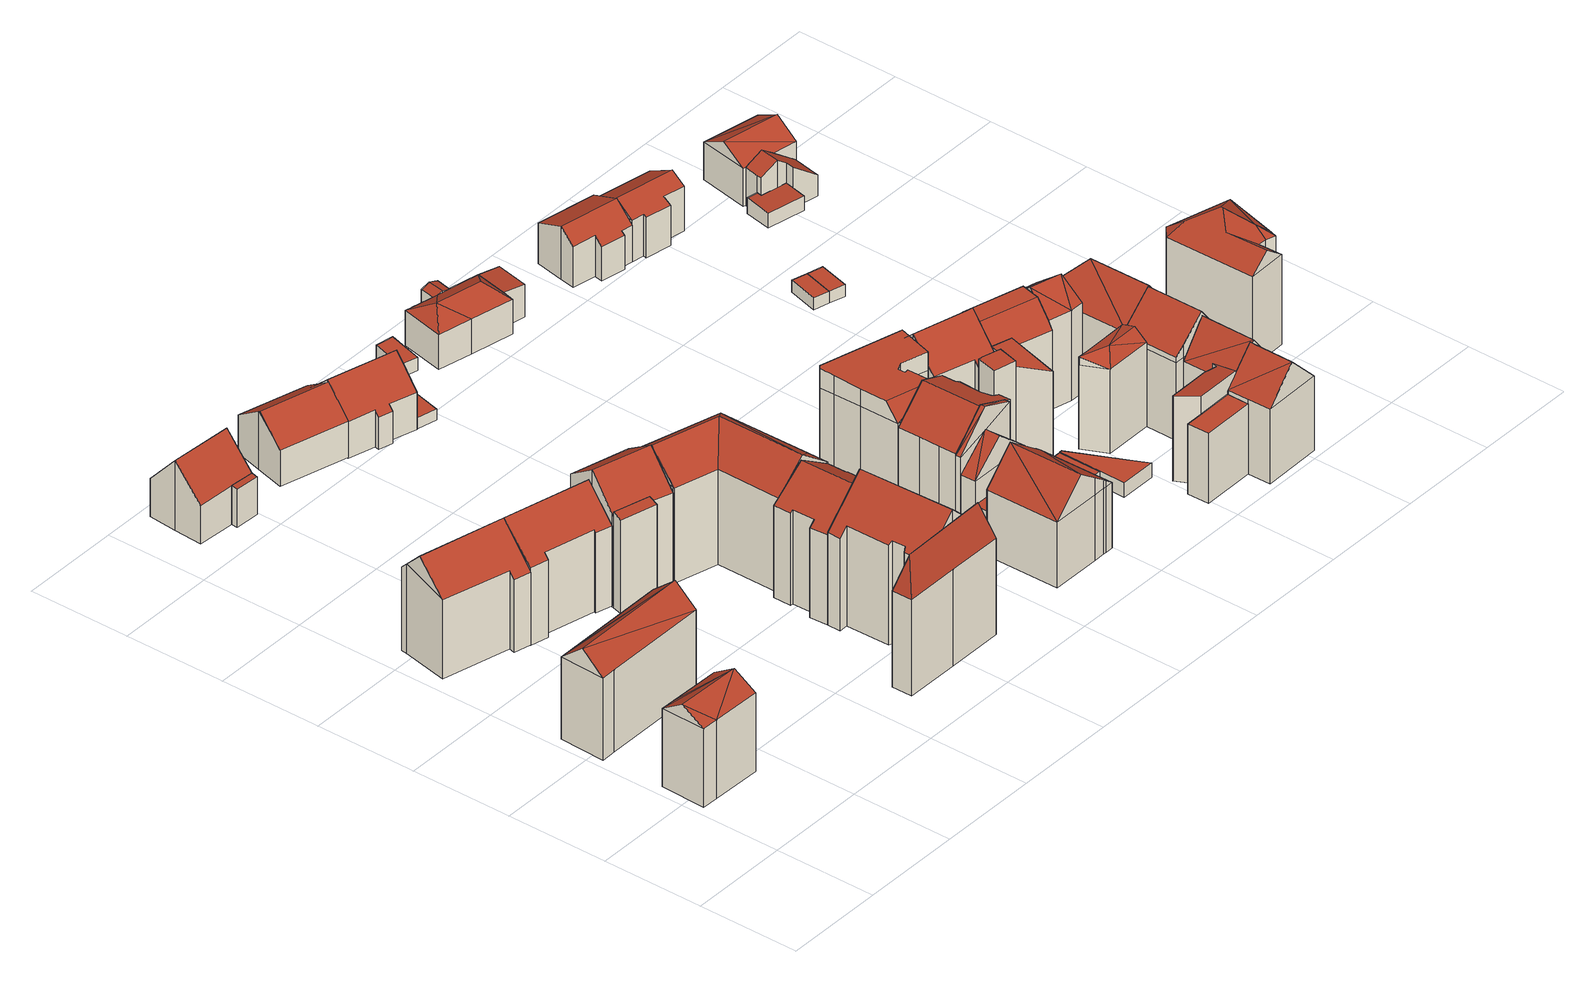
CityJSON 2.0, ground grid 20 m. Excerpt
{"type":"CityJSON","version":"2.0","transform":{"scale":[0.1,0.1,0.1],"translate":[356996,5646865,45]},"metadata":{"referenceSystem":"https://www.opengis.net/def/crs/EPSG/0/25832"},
"CityObjects":{
"building1":{"type":"Building","attributes":{"Gemeindeschluessel":"05315000","Geometrietyp2DReferenz":"3000","function":"31001_1000","roofType":"5000","measuredHeight":18.58},"geometry":[{"type":"Solid","lod":"2","boundaries":[[[[0,1,2,3]],[[4,5,1,0]],[[6,7,5,4]],[[8,9,7,6]],[[10,11,9,8]],[[3,2,11,10]],[[12,6,4]],[[12,4,0]],[[0,13,12]],[[10,8,12]],[[10,12,13]],[[13,3,10]],[[3,13,0]],[[6,12,8]],[[1,5,7,9,11,2]]]],"semantics":{"surfaces":[{"type":"WallSurface"},{"type":"RoofSurface"},{"type":"GroundSurface"}],"values":[[0,0,0,0,0,0,1,1,1,1,1,1,0,0,2]]}}]},
"building2":{"type":"Building","attributes":{"Gemeindeschluessel":"05315000","Geometrietyp2DReferenz":"3000","function":"31001_1000","roofType":"5000","measuredHeight":20.42},"geometry":[{"type":"Solid","lod":"2","boundaries":[[[[14,15,16,17]],[[18,19,15,14]],[[20,21,19,18]],[[22,23,21,20]],[[24,25,23,22]],[[17,16,25,24]],[[20,26,27]],[[27,24,22,20]],[[26,18,14]],[[26,14,17]],[[17,27,26]],[[27,17,24]],[[26,20,18]],[[15,19,21,23,25,16]]]],"semantics":{"surfaces":[{"type":"WallSurface"},{"type":"RoofSurface"},{"type":"GroundSurface"}],"values":[[0,0,0,0,0,0,1,1,1,1,1,0,0,2]]}}]},
"building3":{"type":"Building","attributes":{"Gemeindeschluessel":"05315000","Geometrietyp2DReferenz":"3000","function":"31001_1000","roofType":"5000","measuredHeight":21.56},"address":[{"country":"Germany","locality":"Köln","thoroughfareNumber":"36","thoroughfareName":"Neusser Wall"}],"geometry":[{"type":"Solid","lod":"2","boundaries":[[[[28,29,30,31]],[[32,33,29,28]],[[34,35,33,32]],[[36,37,35,34]],[[38,39,37,36]],[[40,41,39,38]],[[42,43,41,40]],[[31,30,43,42]],[[40,38,44,45,31,42]],[[36,34,32,28,45,44]],[[31,45,28]],[[36,44,38]],[[29,33,35,37,39,41,43,30]]]],"semantics":{"surfaces":[{"type":"WallSurface"},{"type":"RoofSurface"},{"type":"GroundSurface"}],"values":[[0,0,0,0,0,0,0,0,1,1,0,0,2]]}}]},
"building4":{"type":"Building","attributes":{"Gemeindeschluessel":"05315000","Geometrietyp2DReferenz":"3000","function":"31001_1000","roofType":"3100","measuredHeight":21.58},"address":[{"country":"Germany","locality":"Köln","thoroughfareNumber":"38","thoroughfareName":"Neusser Wall"}],"geometry":[{"type":"Solid","lod":"2","boundaries":[[[[46,47,48,49]],[[50,51,47,46]],[[52,53,51,50]],[[44,54,53,52]],[[55,56,54,44]],[[57,58,56,55]],[[59,60,58,57]],[[61,62,60,59]],[[63,64,62,61]],[[65,66,64,63]],[[67,68,66,65]],[[49,48,68,67]],[[61,59,57,55,44,63]],[[52,50,46,49,67,65,63,44]],[[47,51,53,54,56,58,60,62,64,66,68,48]]]],"semantics":{"surfaces":[{"type":"WallSurface"},{"type":"RoofSurface"},{"type":"GroundSurface"}],"values":[[0,0,0,0,0,0,0,0,0,0,0,0,1,1,2]]}}]},
"building5":{"type":"Building","attributes":{"Gemeindeschluessel":"05315000","Geometrietyp2DReferenz":"3000","function":"31001_1000"},"address":[{"country":"Germany","locality":"Köln","thoroughfareNumber":"73","thoroughfareName":"Neusser Wall"}],"children":["building5-1","building5-2"]},
"building5-1":{"type":"BuildingPart","attributes":{"roofType":"2100","measuredHeight":7.76},"parents":["building5"],"geometry":[{"type":"Solid","lod":"2","boundaries":[[[[69,70,71,72]],[[73,74,75,70,69]],[[72,71,76,77,78]],[[73,69,72,78]],[[70,75,76,71]],[[74,73,78,77]],[[76,75,74,77]]]],"semantics":{"surfaces":[{"type":"WallSurface"},{"type":"RoofSurface"},{"type":"GroundSurface"},{"type":"ClosureSurface"}],"values":[[0,0,0,1,2,0,3]]}}]},
"building5-2":{"type":"BuildingPart","attributes":{"roofType":"3100","measuredHeight":14.03},"parents":["building5"],"geometry":[{"type":"Solid","lod":"2","boundaries":[[[[79,80,81,82]],[[83,84,80,79]],[[85,86,84,83]],[[87,88,86,85]],[[89,90,88,87]],[[91,92,90,89]],[[77,76,92,91]],[[93,94,75,74]],[[95,96,94,93]],[[97,98,96,95]],[[99,100,98,97]],[[82,81,100,99]],[[93,74,77,91,95]],[[89,87,85,83,79,82,99,97,95,91]],[[80,84,86,88,90,92,76,75,94,96,98,100,81]],[[76,77,74,75]]]],"semantics":{"surfaces":[{"type":"WallSurface"},{"type":"RoofSurface"},{"type":"GroundSurface"},{"type":"ClosureSurface"}],"values":[[0,0,0,0,0,0,0,0,0,0,0,0,1,1,2,3]]}}]},
"building6":{"type":"Building","attributes":{"Gemeindeschluessel":"05315000","Geometrietyp2DReferenz":"3000","function":"31001_1000"},"address":[{"country":"Germany","locality":"Köln","thoroughfareNumber":"40","thoroughfareName":"Neusser Wall"}],"children":["building6-1","building6-2"]},
"building6-1":{"type":"BuildingPart","attributes":{"roofType":"2100","measuredHeight":19.32},"parents":["building6"],"geometry":[{"type":"Solid","lod":"2","boundaries":[[[[101,102,103,104,105]],[[106,107,102,101]],[[108,109,110,107,106]],[[106,101,105,108]],[[102,107,110,103]],[[109,108,105,104]],[[103,110,109,104]]]],"semantics":{"surfaces":[{"type":"WallSurface"},{"type":"RoofSurface"},{"type":"GroundSurface"},{"type":"ClosureSurface"}],"values":[[0,0,0,1,2,0,3]]}}]},
"building6-2":{"type":"BuildingPart","attributes":{"roofType":"3100","measuredHeight":24.15},"parents":["building6"],"geometry":[{"type":"Solid","lod":"2","boundaries":[[[[111,112,110,109]],[[113,114,112,111]],[[115,116,114,113]],[[117,118,116,115]],[[119,120,118,117]],[[121,122,120,119]],[[104,103,122,121]],[[117,115,113,119]],[[111,109,104,121,119,113]],[[112,114,116,118,120,122,103,110]],[[103,104,109,110]]]],"semantics":{"surfaces":[{"type":"WallSurface"},{"type":"RoofSurface"},{"type":"GroundSurface"},{"type":"ClosureSurface"}],"values":[[0,0,0,0,0,0,0,1,1,2,3]]}}]},
"building7":{"type":"Building","attributes":{"Gemeindeschluessel":"05315000","Geometrietyp2DReferenz":"3000","function":"31001_1100"},"address":[{"country":"Germany","locality":"Köln","thoroughfareNumber":"7","thoroughfareName":"Aduchtstr."}],"children":["building7-1","building7-2"]},
"building7-1":{"type":"BuildingPart","attributes":{"roofType":"5000","measuredHeight":26.76},"parents":["building7"],"geometry":[{"type":"Solid","lod":"2","boundaries":[[[[123,124,125,126]],[[127,128,124,123]],[[129,130,128,127]],[[131,132,130,129]],[[133,134,132,131]],[[135,134,133]],[[136,129,127,123,137]],[[123,126,137]],[[138,139,133,140,131,136,137,126]],[[131,129,136]],[[140,133,131]],[[124,128,130,132,134,141,125]],[[135,133,139]],[[141,138,126,125]],[[134,135,139,138,141]]]],"semantics":{"surfaces":[{"type":"WallSurface"},{"type":"RoofSurface"},{"type":"GroundSurface"},{"type":"ClosureSurface"}],"values":[[0,0,0,0,0,0,1,1,1,1,0,2,0,3,3]]}}]},
"building7-2":{"type":"BuildingPart","attributes":{"roofType":"3100","measuredHeight":26.7},"parents":["building7"],"geometry":[{"type":"Solid","lod":"2","boundaries":[[[[142,143,144,145]],[[146,147,143,142]],[[148,149,147,146]],[[150,151,149,148]],[[152,153,151,150]],[[154,155,153,152]],[[156,157,155,154]],[[158,159,157,156]],[[160,161,159,158]],[[162,163,161,160]],[[164,165,163,162]],[[166,167,165,164]],[[168,169,167,166]],[[170,126,125,169,168]],[[171,172,134,135]],[[145,144,172,171]],[[170,168,166,164,162,160,173]],[[158,156,154,152,150,148,146,142,145,171,135,139,173,160]],[[143,147,149,151,153,155,157,159,161,163,165,167,169,125,141,134,172,144]],[[126,170,173,138]],[[125,126,138,141]],[[138,173,139]],[[138,139,135,134,141]]]],"semantics":{"surfaces":[{"type":"WallSurface"},{"type":"RoofSurface"},{"type":"GroundSurface"},{"type":"ClosureSurface"}],"values":[[0,0,0,0,0,0,0,0,0,0,0,0,0,0,0,0,1,1,2,0,3,0,3]]}}]},
"building8":{"type":"Building","attributes":{"Gemeindeschluessel":"05315000","Geometrietyp2DReferenz":"3000","function":"31001_1000","roofType":"3100","measuredHeight":23.53},"address":[{"country":"Germany","locality":"Köln","thoroughfareNumber":"9","thoroughfareName":"Aduchtstr."}],"geometry":[{"type":"Solid","lod":"2","boundaries":[[[[174,175,155,176]],[[177,178,175,174]],[[179,180,178,177]],[[181,182,180,179]],[[183,184,182,181]],[[185,186,184,183]],[[187,188,186,185]],[[189,190,188,187]],[[191,192,190,189]],[[193,194,192,191]],[[195,196,194,193]],[[197,198,196,195]],[[199,163,198,197]],[[200,201,163,199]],[[202,159,201,200]],[[203,157,159,202]],[[176,155,157,203]],[[199,197,195,193,191,189,187,200]],[[185,183,181,179,177,174,176,203,202,200,187]],[[175,178,180,182,184,186,188,190,192,194,196,198,163,201,159,157,155]]]],"semantics":{"surfaces":[{"type":"WallSurface"},{"type":"RoofSurface"},{"type":"GroundSurface"}],"values":[[0,0,0,0,0,0,0,0,0,0,0,0,0,0,0,0,0,1,1,2]]}}]},
"building9":{"type":"Building","attributes":{"Gemeindeschluessel":"05315000","Geometrietyp2DReferenz":"3000","function":"31001_1000","roofType":"5000","measuredHeight":12.04},"address":[{"country":"Germany","locality":"Köln","thoroughfareNumber":"75","thoroughfareName":"Neusser Wall"}],"geometry":[{"type":"Solid","lod":"2","boundaries":[[[[204,205,206,207]],[[208,209,205,204]],[[210,211,209,208]],[[212,213,211,210]],[[214,215,213,212]],[[216,217,215,214]],[[207,206,217,216]],[[218,219,207,216]],[[214,212,210,208,204,219,218]],[[207,219,204]],[[214,218,216]],[[205,209,211,213,215,217,206]]]],"semantics":{"surfaces":[{"type":"WallSurface"},{"type":"RoofSurface"},{"type":"GroundSurface"}],"values":[[0,0,0,0,0,0,0,1,1,0,0,2]]}}]},
"building10":{"type":"Building","attributes":{"Gemeindeschluessel":"05315000","Geometrietyp2DReferenz":"3000","function":"31001_1000","roofType":"5000","measuredHeight":24.2},"address":[{"country":"Germany","locality":"Köln","thoroughfareNumber":"11","thoroughfareName":"Aduchtstr."}],"geometry":[{"type":"Solid","lod":"2","boundaries":[[[[220,221,222,223]],[[224,225,221,220]],[[226,227,225,224]],[[228,229,227,226]],[[230,231,229,228]],[[232,233,231,230]],[[234,235,233,232]],[[236,237,235,234]],[[223,222,237,236]],[[238,239,236,234,240]],[[234,232,240]],[[230,228,226]],[[240,232,230]],[[240,230,226]],[[226,238,240]],[[239,238,226,224,241]],[[241,224,220]],[[220,223,241]],[[241,223,236,239]],[[221,225,227,229,231,233,235,237,222]]]],"semantics":{"surfaces":[{"type":"WallSurface"},{"type":"RoofSurface"},{"type":"GroundSurface"}],"values":[[0,0,0,0,0,0,0,0,0,1,0,1,1,1,1,1,0,0,1,2]]}}]},
"building11":{"type":"Building","attributes":{"Gemeindeschluessel":"05315000","Geometrietyp2DReferenz":"3000","function":"31001_1000","roofType":"5000","measuredHeight":12.53},"address":[{"country":"Germany","locality":"Köln","thoroughfareNumber":"77","thoroughfareName":"Neusser Wall"}],"geometry":[{"type":"Solid","lod":"2","boundaries":[[[[242,243,244,245]],[[246,247,243,242]],[[248,249,247,246]],[[250,251,249,248]],[[252,253,251,250]],[[254,255,253,252]],[[256,257,255,254]],[[258,259,257,256]],[[260,261,259,258]],[[262,263,261,260]],[[264,265,263,262]],[[266,267,265,264]],[[268,269,267,266]],[[270,271,269,268]],[[272,273,271,270]],[[245,244,273,272]],[[266,264,262,260,258,256,254,252,268]],[[250,248,246,242,245,272,270,268,252]],[[243,247,249,251,253,255,257,259,261,263,265,267,269,271,273,244]]]],"semantics":{"surfaces":[{"type":"WallSurface"},{"type":"RoofSurface"},{"type":"GroundSurface"}],"values":[[0,0,0,0,0,0,0,0,0,0,0,0,0,0,0,0,1,1,2]]}}]},
"building12":{"type":"Building","attributes":{"Gemeindeschluessel":"05315000","Geometrietyp2DReferenz":"3000","function":"31001_2460","roofType":"1000","measuredHeight":2.21},"geometry":[{"type":"Solid","lod":"2","boundaries":[[[[274,275,276,277]],[[278,279,275,274]],[[280,281,279,278]],[[282,283,281,280]],[[284,285,283,282]],[[277,276,285,284]],[[282,280,278,274,277,284]],[[275,279,281,283,285,276]]]],"semantics":{"surfaces":[{"type":"WallSurface"},{"type":"RoofSurface"},{"type":"GroundSurface"}],"values":[[0,0,0,0,0,0,1,2]]}}]},
"building13":{"type":"Building","attributes":{"Gemeindeschluessel":"05315000","Geometrietyp2DReferenz":"3000","function":"31001_1100"},"address":[{"country":"Germany","locality":"Köln","thoroughfareNumber":"8","thoroughfareName":"Aduchtstr."}],"children":["building13-1","building13-2","building13-3"]},
"building13-1":{"type":"BuildingPart","attributes":{"roofType":"3100","measuredHeight":19.48},"parents":["building13"],"geometry":[{"type":"Solid","lod":"2","boundaries":[[[[286,287,288,289]],[[290,291,287,286]],[[292,293,294,291,290]],[[295,296,297,298,299]],[[300,301,296,295]],[[302,303,301,300]],[[304,305,303,302]],[[306,307,305,304]],[[289,288,307,306]],[[289,306,308]],[[309,308,306]],[[310,311,312,295,299,309]],[[313,314,315,308,309,299]],[[308,315,286,289]],[[315,314,290,286]],[[314,313,292,290]],[[313,299,292]],[[312,300,295]],[[312,311,302,300]],[[311,310,304,302]],[[310,309,306,304]],[[287,291,294,297,296,301,303,305,307,288]],[[293,292,299,298]],[[297,294,293,298]]]],"semantics":{"surfaces":[{"type":"WallSurface"},{"type":"RoofSurface"},{"type":"GroundSurface"},{"type":"ClosureSurface"}],"values":[[0,0,0,0,0,0,0,0,0,1,1,1,1,0,0,0,0,0,0,0,0,2,0,3]]}}]},
"building13-2":{"type":"BuildingPart","attributes":{"roofType":"9999","measuredHeight":9},"parents":["building13"],"geometry":[{"type":"Solid","lod":"2","boundaries":[[[[316,317,318,319]],[[317,320,321,318]],[[316,322,320,317]],[[319,323,322,316]],[[323,319,318,321]],[[320,322,323,321]]]],"semantics":{"surfaces":[{"type":"RoofSurface"},{"type":"WallSurface"},{"type":"GroundSurface"}],"values":[[0,1,1,1,1,2]]}}]},
"building13-3":{"type":"BuildingPart","attributes":{"roofType":"1000","measuredHeight":11.29},"parents":["building13"],"geometry":[{"type":"Solid","lod":"2","boundaries":[[[[324,325,323,319,326]],[[298,297,325,324]],[[327,328,294,293]],[[329,318,321,328,327]],[[293,298,324,326,329,327]],[[323,325,297,294,328,321]],[[318,329,326,319]],[[323,321,318,319]],[[297,298,293,294]]]],"semantics":{"surfaces":[{"type":"WallSurface"},{"type":"RoofSurface"},{"type":"GroundSurface"},{"type":"ClosureSurface"}],"values":[[0,0,0,0,1,2,0,3,3]]}}]},
"building14":{"type":"Building","attributes":{"Gemeindeschluessel":"05315000","Geometrietyp2DReferenz":"3000","function":"31001_1100"},"children":["building14-1","building14-2","building14-3"]},
"building14-1":{"type":"BuildingPart","attributes":{"roofType":"9999","measuredHeight":9.09},"parents":["building14"],"geometry":[{"type":"Solid","lod":"2","boundaries":[[[[330,331,332,333,334,335]],[[333,336,288,334]],[[331,294,328,332]],[[330,291,294,331]],[[335,287,291,330]],[[334,288,287,335]],[[336,333,332,328]],[[336,328,294,291,287,288]]]],"semantics":{"surfaces":[{"type":"RoofSurface"},{"type":"WallSurface"},{"type":"GroundSurface"}],"values":[[0,1,1,1,1,1,1,2]]}}]},
"building14-2":{"type":"BuildingPart","attributes":{"roofType":"3100","measuredHeight":23.99},"parents":["building14"],"geometry":[{"type":"Solid","lod":"2","boundaries":[[[[337,338,339,340,341]],[[342,320,338,337]],[[343,344,321,320,342]],[[337,345,342]],[[346,347,343,348,341]],[[348,345,337]],[[337,341,348]],[[348,343,342]],[[342,345,348]],[[338,320,321,339]],[[340,346,341]],[[344,343,347]],[[339,321,344,340]],[[344,347,346,340]]]],"semantics":{"surfaces":[{"type":"WallSurface"},{"type":"RoofSurface"},{"type":"GroundSurface"},{"type":"ClosureSurface"}],"values":[[0,0,0,0,0,1,1,1,1,2,0,0,3,3]]}}]},
"building14-3":{"type":"BuildingPart","attributes":{"roofType":"3100","measuredHeight":19.47},"parents":["building14"],"geometry":[{"type":"Solid","lod":"2","boundaries":[[[[340,339,336,333,349]],[[350,332,328,321,344]],[[350,351,349]],[[349,351,352]],[[352,346,340,349]],[[351,350,344]],[[344,347,352,351]],[[339,321,328,336]],[[339,340,344,321]],[[332,350,349,333]],[[336,328,332,333]],[[352,347,346]],[[346,347,344,340]]]],"semantics":{"surfaces":[{"type":"WallSurface"},{"type":"RoofSurface"},{"type":"GroundSurface"},{"type":"ClosureSurface"}],"values":[[0,0,0,1,1,1,1,2,3,0,3,0,3]]}}]},
"building15":{"type":"Building","attributes":{"Gemeindeschluessel":"05315000","Geometrietyp2DReferenz":"3000","function":"31001_1000","roofType":"3100","measuredHeight":23.66},"address":[{"country":"Germany","locality":"Köln","thoroughfareNumber":"12","thoroughfareName":"Aduchtstr."}],"geometry":[{"type":"Solid","lod":"2","boundaries":[[[[353,354,355,356]],[[357,358,354,353]],[[359,360,358,357]],[[361,362,360,359]],[[363,364,362,361]],[[365,366,364,363]],[[367,368,366,365]],[[369,370,368,367]],[[371,372,370,369]],[[373,374,372,371]],[[375,376,374,373]],[[377,378,376,375]],[[379,380,378,377]],[[381,382,380,379]],[[356,355,382,381]],[[375,373,371,369,367,365,363,361,359,357,377]],[[353,356,381,379,377,357]],[[354,358,360,362,364,366,368,370,372,374,376,378,380,382,355]]]],"semantics":{"surfaces":[{"type":"WallSurface"},{"type":"RoofSurface"},{"type":"GroundSurface"}],"values":[[0,0,0,0,0,0,0,0,0,0,0,0,0,0,0,1,1,2]]}}]},
"building16":{"type":"Building","attributes":{"Gemeindeschluessel":"05315000","Geometrietyp2DReferenz":"3000","function":"31001_2460","roofType":"1000","measuredHeight":2.67},"geometry":[{"type":"Solid","lod":"2","boundaries":[[[[383,384,385,386]],[[387,388,384,383]],[[389,390,388,387]],[[386,385,390,389]],[[387,383,386,389]],[[384,388,390,385]]]],"semantics":{"surfaces":[{"type":"WallSurface"},{"type":"RoofSurface"},{"type":"GroundSurface"}],"values":[[0,0,0,0,1,2]]}}]},
"building17":{"type":"Building","attributes":{"Gemeindeschluessel":"05315000","Geometrietyp2DReferenz":"3000","function":"31001_1000","roofType":"5000","measuredHeight":22.49},"address":[{"country":"Germany","locality":"Köln","thoroughfareNumber":"42","thoroughfareName":"Neusser Wall"}],"geometry":[{"type":"Solid","lod":"2","boundaries":[[[[391,392,393,394]],[[395,396,392,391]],[[397,398,396,395]],[[399,400,398,397]],[[401,402,400,399]],[[403,404,402,401]],[[405,406,404,403]],[[407,408,406,405]],[[409,410,408,407]],[[411,412,410,409]],[[413,414,412,411]],[[394,393,414,413]],[[415,416,417,418]],[[419,420,407,421]],[[422,423,424,425,416,415,426,427,428,420,419,429]],[[420,428,409,407]],[[428,427,411,409]],[[427,426,413,411]],[[426,415,418,394,413]],[[417,416,425,395,391]],[[425,424,397,395]],[[424,423,399,397]],[[423,422,401,399]],[[422,429,403,401]],[[429,419,421,405,403]],[[421,407,405]],[[418,417,391,394]],[[392,396,398,400,402,404,406,408,410,412,414,393]]]],"semantics":{"surfaces":[{"type":"WallSurface"},{"type":"RoofSurface"},{"type":"GroundSurface"}],"values":[[0,0,0,0,0,0,0,0,0,0,0,0,1,1,1,0,0,0,0,0,0,0,0,0,0,0,0,2]]}}]},
"building18":{"type":"Building","attributes":{"Gemeindeschluessel":"05315000","Geometrietyp2DReferenz":"3000","function":"31001_1000"},"address":[{"country":"Germany","locality":"Köln","thoroughfareNumber":"79","thoroughfareName":"Neusser Wall"}],"children":["building18-1","building18-2"]},
"building18-1":{"type":"BuildingPart","attributes":{"roofType":"3100","measuredHeight":7.32},"parents":["building18"],"geometry":[{"type":"Solid","lod":"2","boundaries":[[[[430,431,432,433]],[[434,435,431,430]],[[436,437,435,434]],[[438,439,437,436]],[[440,441,439,438]],[[442,443,441,440]],[[436,434,430,433,444,445,446,438]],[[447,448,442,440,438,446]],[[449,450,432,431,435,437,439,441,443,451]],[[447,446,452]],[[451,448,447,452,449]],[[452,446,445]],[[432,450,444,433]],[[450,449,452,445,444]],[[443,442,448,451]]]],"semantics":{"surfaces":[{"type":"WallSurface"},{"type":"RoofSurface"},{"type":"GroundSurface"},{"type":"ClosureSurface"}],"values":[[0,0,0,0,0,0,1,1,2,0,3,0,3,3,3]]}}]},
"building18-2":{"type":"BuildingPart","attributes":{"roofType":"3200","measuredHeight":9.46},"parents":["building18"],"geometry":[{"type":"Solid","lod":"2","boundaries":[[[[453,454,455,456]],[[457,458,454,453]],[[459,460,458,457]],[[461,431,460,459]],[[462,433,432,431,461]],[[463,464,443,442,465]],[[466,467,464,463]],[[456,455,467,466]],[[466,463,468,456]],[[457,469,459]],[[465,470,447,452,445,444,469,468,463]],[[462,461,459,469,444]],[[456,468,469,453]],[[453,469,457]],[[454,458,460,431,432,450,449,451,443,464,467,455]],[[433,462,444]],[[432,433,444,450]],[[448,447,470]],[[451,449,452,447,448]],[[449,450,444,445,452]],[[442,448,470,465]],[[443,451,448,442]]]],"semantics":{"surfaces":[{"type":"WallSurface"},{"type":"RoofSurface"},{"type":"GroundSurface"},{"type":"ClosureSurface"}],"values":[[0,0,0,0,0,0,0,0,1,1,1,1,1,1,2,0,3,0,3,3,0,3]]}}]},
"building19":{"type":"Building","attributes":{"Gemeindeschluessel":"05315000","Geometrietyp2DReferenz":"3000","function":"31001_2460"},"children":["building19-1","building19-2"]},
"building19-1":{"type":"BuildingPart","attributes":{"roofType":"1000","measuredHeight":2.94},"parents":["building19"],"geometry":[{"type":"Solid","lod":"2","boundaries":[[[[471,472,473,474]],[[475,476,472,471]],[[477,478,476,475]],[[479,480,481,478,477]],[[474,473,482,483,484]],[[479,477,475,471,474,484]],[[472,476,478,481,482,473]],[[480,479,484,483]],[[482,481,480,483]]]],"semantics":{"surfaces":[{"type":"WallSurface"},{"type":"RoofSurface"},{"type":"GroundSurface"},{"type":"ClosureSurface"}],"values":[[0,0,0,0,0,1,2,0,3]]}}]},
"building19-2":{"type":"BuildingPart","attributes":{"roofType":"1000","measuredHeight":2.84},"parents":["building19"],"geometry":[{"type":"Solid","lod":"2","boundaries":[[[[485,486,481,480]],[[487,488,486,485]],[[489,490,488,487]],[[491,492,490,489]],[[483,482,492,491]],[[489,487,485,480,483,491]],[[481,486,488,490,492,482]],[[482,483,480,481]]]],"semantics":{"surfaces":[{"type":"WallSurface"},{"type":"RoofSurface"},{"type":"GroundSurface"},{"type":"ClosureSurface"}],"values":[[0,0,0,0,0,1,2,3]]}}]},
"building20":{"type":"Building","attributes":{"Gemeindeschluessel":"05315000","Geometrietyp2DReferenz":"3000","function":"31001_1000"},"address":[{"country":"Germany","locality":"Köln","thoroughfareNumber":"44","thoroughfareName":"Neusser Wall"}],"children":["building20-1","building20-2"]},
"building20-1":{"type":"BuildingPart","attributes":{"roofType":"3100","measuredHeight":23.54},"parents":["building20"],"geometry":[{"type":"Solid","lod":"2","boundaries":[[[[493,494,495,496]],[[497,498,494,493]],[[499,396,498,497]],[[500,501,396,499]],[[502,392,501,500]],[[503,504,392,502]],[[505,506,504,503]],[[507,508,506,505]],[[509,510,508,507]],[[503,502,500,505]],[[499,497,493,496,509,507,505,500]],[[494,498,396,501,392,504,506,508,510,495]],[[510,509,496,495]]]],"semantics":{"surfaces":[{"type":"WallSurface"},{"type":"RoofSurface"},{"type":"GroundSurface"},{"type":"ClosureSurface"}],"values":[[0,0,0,0,0,0,0,0,0,1,1,2,3]]}}]},
"building20-2":{"type":"BuildingPart","attributes":{"roofType":"1000","measuredHeight":19.86},"parents":["building20"],"geometry":[{"type":"Solid","lod":"2","boundaries":[[[[511,512,513,514]],[[515,516,512,511]],[[517,496,495,516,515]],[[518,519,510,509,520]],[[514,513,519,518]],[[520,517,515,511,514,518]],[[512,516,495,510,519,513]],[[496,517,520,509]],[[510,495,496,509]]]],"semantics":{"surfaces":[{"type":"WallSurface"},{"type":"RoofSurface"},{"type":"GroundSurface"},{"type":"ClosureSurface"}],"values":[[0,0,0,0,0,1,2,0,3]]}}]},
"building21":{"type":"Building","attributes":{"Gemeindeschluessel":"05315000","Geometrietyp2DReferenz":"3000","function":"31001_1000","roofType":"1000","measuredHeight":18.9},"geometry":[{"type":"Solid","lod":"2","boundaries":[[[[521,522,523,524]],[[525,526,522,521]],[[527,528,526,525]],[[524,523,528,527]],[[525,521,524,527]],[[522,526,528,523]]]],"semantics":{"surfaces":[{"type":"WallSurface"},{"type":"RoofSurface"},{"type":"GroundSurface"}],"values":[[0,0,0,0,1,2]]}}]},
"building22":{"type":"Building","attributes":{"Gemeindeschluessel":"05315000","Geometrietyp2DReferenz":"3000","function":"31001_1000","roofType":"2100","measuredHeight":6.99},"geometry":[{"type":"Solid","lod":"2","boundaries":[[[[529,530,464,463]],[[531,532,530,529]],[[466,467,532,531]],[[463,464,467,466]],[[531,529,463,466]],[[530,532,467,464]]]],"semantics":{"surfaces":[{"type":"WallSurface"},{"type":"RoofSurface"},{"type":"GroundSurface"}],"values":[[0,0,0,0,1,2]]}}]},
"building23":{"type":"Building","attributes":{"Gemeindeschluessel":"05315000","Geometrietyp2DReferenz":"3000","function":"31001_1000"},"address":[{"country":"Germany","locality":"Köln","thoroughfareNumber":"9","thoroughfareName":"Alvenslebenstr."}],"children":["building23-1","building23-2"]},
"building23-1":{"type":"BuildingPart","attributes":{"roofType":"3100","measuredHeight":21.16},"parents":["building23"],"geometry":[{"type":"Solid","lod":"2","boundaries":[[[[533,534,535,536]],[[537,538,539,534,533]],[[540,541,542,543,544]],[[536,535,541,540]],[[536,540,545]],[[536,545,546]],[[545,544,546]],[[537,533,546,544]],[[545,540,544]],[[546,533,536]],[[534,539,542,541,535]],[[538,537,544,543]],[[542,539,538,543]]]],"semantics":{"surfaces":[{"type":"WallSurface"},{"type":"RoofSurface"},{"type":"GroundSurface"},{"type":"ClosureSurface"}],"values":[[0,0,0,0,1,1,1,1,0,0,2,0,3]]}}]},
"building23-2":{"type":"BuildingPart","attributes":{"roofType":"1000","measuredHeight":14.09},"parents":["building23"],"geometry":[{"type":"Solid","lod":"2","boundaries":[[[[547,548,539,538]],[[549,550,548,547]],[[551,552,550,549]],[[543,542,552,551]],[[551,549,547,538,543]],[[548,550,552,542,539]],[[542,543,538,539]]]],"semantics":{"surfaces":[{"type":"WallSurface"},{"type":"RoofSurface"},{"type":"GroundSurface"},{"type":"ClosureSurface"}],"values":[[0,0,0,0,1,2,3]]}}]},
"building24":{"type":"Building","attributes":{"Gemeindeschluessel":"05315000","Geometrietyp2DReferenz":"3000","function":"31001_1000","roofType":"9999","measuredHeight":21.3},"address":[{"country":"Germany","locality":"Köln","thoroughfareNumber":"46","thoroughfareName":"Neusser Wall"}],"geometry":[{"type":"Solid","lod":"2","boundaries":[[[[553,554,555,556]],[[557,558,554,553]],[[559,560,558,557]],[[561,562,560,559]],[[563,564,562,561]],[[565,526,564,563]],[[566,522,526,565]],[[567,568,522,566]],[[569,570,568,567]],[[556,555,570,569]],[[553,556,569,557]],[[566,565,563,561,559,567]],[[567,559,557,569]],[[554,558,560,562,564,526,522,568,570,555]]]],"semantics":{"surfaces":[{"type":"WallSurface"},{"type":"RoofSurface"},{"type":"GroundSurface"}],"values":[[0,0,0,0,0,0,0,0,0,0,1,1,1,2]]}}]},
"building25":{"type":"Building","attributes":{"Gemeindeschluessel":"05315000","Geometrietyp2DReferenz":"3000","function":"31001_1000"},"address":[{"country":"Germany","locality":"Köln","thoroughfareNumber":"11","thoroughfareName":"Alvenslebenstr."}],"children":["building25-1","building25-2"]},
"building25-1":{"type":"BuildingPart","attributes":{"roofType":"3100","measuredHeight":21.14},"parents":["building25"],"geometry":[{"type":"Solid","lod":"2","boundaries":[[[[571,572,573,574]],[[575,576,577,578]],[[579,580,576,575]],[[574,573,580,579]],[[574,579,581]],[[574,581,582]],[[581,575,582]],[[578,571,582,575]],[[581,579,575]],[[582,571,574]],[[572,577,576,580,573]],[[572,571,578,577]]]],"semantics":{"surfaces":[{"type":"WallSurface"},{"type":"RoofSurface"},{"type":"GroundSurface"},{"type":"ClosureSurface"}],"values":[[0,0,0,0,1,1,1,1,0,0,2,3]]}}]},
"building25-2":{"type":"BuildingPart","attributes":{"roofType":"2100","measuredHeight":17.66},"parents":["building25"],"geometry":[{"type":"Solid","lod":"2","boundaries":[[[[583,584,585,586]],[[587,588,584,583]],[[589,578,577,588,587]],[[590,591,572,571,592]],[[586,585,591,590]],[[592,589,587,583,586,590]],[[584,588,577,572,591,585]],[[578,589,592,571]],[[572,577,578,571]]]],"semantics":{"surfaces":[{"type":"WallSurface"},{"type":"RoofSurface"},{"type":"GroundSurface"},{"type":"ClosureSurface"}],"values":[[0,0,0,0,0,1,2,0,3]]}}]},
"building26":{"type":"Building","attributes":{"Gemeindeschluessel":"05315000","Geometrietyp2DReferenz":"3000","function":"31001_1000"},"address":[{"country":"Germany","locality":"Köln","thoroughfareNumber":"13","thoroughfareName":"Alvenslebenstr."}],"children":["building26-1","building26-2"]},
"building26-1":{"type":"BuildingPart","attributes":{"roofType":"5000","measuredHeight":19.11},"parents":["building26"],"geometry":[{"type":"Solid","lod":"2","boundaries":[[[[593,594,595,596]],[[597,598,594,593]],[[599,600,601,602,598,597]],[[596,595,603,604,605,606]],[[596,607,608]],[[609,607,606]],[[607,596,606]],[[610,607,609]],[[611,608,607,610]],[[608,611,597,593]],[[611,610,599,597]],[[610,609,606,599]],[[608,593,596]],[[594,598,602,603,595]],[[600,599,606,605]],[[603,602,601,604]],[[601,600,605,604]]]],"semantics":{"surfaces":[{"type":"WallSurface"},{"type":"RoofSurface"},{"type":"GroundSurface"},{"type":"ClosureSurface"}],"values":[[0,0,0,0,1,1,1,1,1,0,0,0,0,2,0,3,3]]}}]},
"building26-2":{"type":"BuildingPart","attributes":{"roofType":"5000","measuredHeight":22.25},"parents":["building26"],"geometry":[{"type":"Solid","lod":"2","boundaries":[[[[612,613,602,601]],[[614,615,613,612]],[[616,617,615,614]],[[618,619,617,616]],[[620,621,619,618]],[[604,603,621,620]],[[622,623,600,605,624,625,626]],[[614,622,626,616]],[[626,625,618,616]],[[625,624,620,618]],[[624,605,604,620]],[[600,623,612,601]],[[623,622,614,612]],[[602,613,615,617,619,621,603]],[[603,604,601,602]],[[605,600,601,604]]]],"semantics":{"surfaces":[{"type":"WallSurface"},{"type":"RoofSurface"},{"type":"GroundSurface"},{"type":"ClosureSurface"}],"values":[[0,0,0,0,0,0,1,1,0,0,0,0,0,2,3,3]]}}]},
"building27":{"type":"Building","attributes":{"Gemeindeschluessel":"05315000","Geometrietyp2DReferenz":"3000","function":"31001_1000"},"address":[{"country":"Germany","locality":"Köln","thoroughfareNumber":"15","thoroughfareName":"Alvenslebenstr."}],"children":["building27-1","building27-2"]},
"building27-1":{"type":"BuildingPart","attributes":{"roofType":"5000","measuredHeight":22.26},"parents":["building27"],"geometry":[{"type":"Solid","lod":"2","boundaries":[[[[627,628,629,630]],[[631,632,628,627]],[[633,634,632,631]],[[630,635,627]],[[631,636,633]],[[633,636,635]],[[635,630,637,633]],[[631,627,635]],[[635,636,631]],[[638,629,628,632,634]],[[634,633,637,638]],[[638,637,630,629]]]],"semantics":{"surfaces":[{"type":"WallSurface"},{"type":"RoofSurface"},{"type":"GroundSurface"},{"type":"ClosureSurface"}],"values":[[0,0,0,1,0,1,1,1,1,2,0,3]]}}]},
"building27-2":{"type":"BuildingPart","attributes":{"roofType":"5000","measuredHeight":22.09},"parents":["building27"],"geometry":[{"type":"Solid","lod":"2","boundaries":[[[[639,554,562,640]],[[641,630,629,554,639]],[[642,643,638,637,644]],[[640,562,643,642]],[[645,641,639]],[[639,646,645]],[[642,644,645]],[[642,645,646]],[[646,640,642]],[[641,645,644]],[[640,646,639]],[[554,629,638,643,562]],[[630,641,644,637]],[[629,630,637,638]]]],"semantics":{"surfaces":[{"type":"WallSurface"},{"type":"RoofSurface"},{"type":"GroundSurface"},{"type":"ClosureSurface"}],"values":[[0,0,0,0,1,1,1,1,1,0,0,2,0,3]]}}]},
"building28":{"type":"Building","attributes":{"Gemeindeschluessel":"05315000","Geometrietyp2DReferenz":"3000","function":"31001_1000","roofType":"3100","measuredHeight":10.73},"address":[{"country":"Germany","locality":"Köln","thoroughfareNumber":"83","thoroughfareName":"Neusser Wall"}],"geometry":[{"type":"Solid","lod":"2","boundaries":[[[[647,648,649,650]],[[651,652,648,647]],[[653,654,652,651]],[[655,656,654,653]],[[657,658,656,655]],[[659,660,658,657]],[[661,662,660,659]],[[663,664,662,661]],[[665,666,664,663]],[[650,649,666,665]],[[659,657,655,661]],[[653,651,647,650,665,663,661,655]],[[648,652,654,656,658,660,662,664,666,649]]]],"semantics":{"surfaces":[{"type":"WallSurface"},{"type":"RoofSurface"},{"type":"GroundSurface"}],"values":[[0,0,0,0,0,0,0,0,0,0,1,1,2]]}}]},
"building29":{"type":"Building","attributes":{"Gemeindeschluessel":"05315000","Geometrietyp2DReferenz":"3000","function":"31001_2460","roofType":"1000","measuredHeight":2.43},"geometry":[{"type":"Solid","lod":"2","boundaries":[[[[667,668,669,670]],[[671,672,668,667]],[[673,674,672,671]],[[670,669,674,673]],[[671,667,670,673]],[[668,672,674,669]]]],"semantics":{"surfaces":[{"type":"WallSurface"},{"type":"RoofSurface"},{"type":"GroundSurface"}],"values":[[0,0,0,0,1,2]]}}]},
"building30":{"type":"Building","attributes":{"Gemeindeschluessel":"05315000","Geometrietyp2DReferenz":"3000","function":"31001_2460","roofType":"1000","measuredHeight":2.4},"geometry":[{"type":"Solid","lod":"2","boundaries":[[[[671,672,674,673]],[[675,676,672,671]],[[677,678,676,675]],[[673,674,678,677]],[[675,671,673,677]],[[672,676,678,674]]]],"semantics":{"surfaces":[{"type":"WallSurface"},{"type":"RoofSurface"},{"type":"GroundSurface"}],"values":[[0,0,0,0,1,2]]}}]},
"building31":{"type":"Building","attributes":{"Gemeindeschluessel":"05315000","Geometrietyp2DReferenz":"3000","function":"31001_1000","roofType":"5000","measuredHeight":10.72},"address":[{"country":"Germany","locality":"Köln","thoroughfareNumber":"85","thoroughfareName":"Neusser Wall"}],"geometry":[{"type":"Solid","lod":"2","boundaries":[[[[679,660,664,680]],[[681,682,660,679]],[[683,684,682,681]],[[685,686,684,683]],[[687,688,686,685]],[[689,690,688,687]],[[691,692,690,689]],[[680,664,692,691]],[[681,679,693,694]],[[689,687,685,683,694,693,680,691]],[[681,694,683]],[[680,693,679]],[[660,682,684,686,688,690,692,664]]]],"semantics":{"surfaces":[{"type":"WallSurface"},{"type":"RoofSurface"},{"type":"GroundSurface"}],"values":[[0,0,0,0,0,0,0,0,1,1,0,0,2]]}}]},
"building32":{"type":"Building","attributes":{"Gemeindeschluessel":"05315000","Geometrietyp2DReferenz":"3000","function":"31001_1000","roofType":"5000","measuredHeight":23.28},"address":[{"country":"Germany","locality":"Köln","thoroughfareNumber":"12","thoroughfareName":"Alvenslebenstr."}],"geometry":[{"type":"Solid","lod":"2","boundaries":[[[[695,696,697,698]],[[699,700,696,695]],[[701,702,700,699]],[[703,704,702,701]],[[705,706,704,703]],[[707,708,706,705]],[[709,710,708,707]],[[711,712,710,709]],[[698,697,712,711]],[[711,709,713]],[[713,709,707,714]],[[715,714,707,705,716]],[[705,703,716]],[[716,703,701]],[[716,701,699]],[[716,699,717]],[[717,715,716]],[[717,699,695,718]],[[695,698,718]],[[714,715,717,718,698,711,713]],[[696,700,702,704,706,708,710,712,697]]]],"semantics":{"surfaces":[{"type":"WallSurface"},{"type":"RoofSurface"},{"type":"GroundSurface"}],"values":[[0,0,0,0,0,0,0,0,0,0,1,1,1,1,1,1,1,1,1,1,2]]}}]},
"building33":{"type":"Building","attributes":{"Gemeindeschluessel":"05315000","Geometrietyp2DReferenz":"3000","function":"31001_1000","roofType":"2100","measuredHeight":3.22},"geometry":[{"type":"Solid","lod":"2","boundaries":[[[[719,720,721,722]],[[723,724,720,719]],[[725,726,724,723]],[[727,728,726,725]],[[729,730,728,727]],[[731,732,730,729]],[[722,721,732,731]],[[729,727,725,723,719,722,731]],[[720,724,726,728,730,732,721]]]],"semantics":{"surfaces":[{"type":"WallSurface"},{"type":"RoofSurface"},{"type":"GroundSurface"}],"values":[[0,0,0,0,0,0,0,1,2]]}}]},
"building34":{"type":"Building","attributes":{"Gemeindeschluessel":"05315000","Geometrietyp2DReferenz":"3000","function":"31001_1000"},"address":[{"country":"Germany","locality":"Köln","thoroughfareNumber":"87","thoroughfareName":"Neusser Wall"}],"children":["building34-1","building34-2"]},
"building34-1":{"type":"BuildingPart","attributes":{"roofType":"3100","measuredHeight":10.46},"parents":["building34"],"geometry":[{"type":"Solid","lod":"2","boundaries":[[[[733,734,735,736]],[[737,738,739,740]],[[741,742,738,737]],[[736,735,742,741]],[[736,741,743]],[[744,743,741]],[[743,744,733]],[[740,745,746,733,744,737]],[[743,733,736]],[[741,737,744]],[[734,747,748,739,738,742,735]],[[734,733,746,749,747]],[[748,745,740,739]],[[747,749,746,745,748]]]],"semantics":{"surfaces":[{"type":"WallSurface"},{"type":"RoofSurface"},{"type":"GroundSurface"},{"type":"ClosureSurface"}],"values":[[0,0,0,0,1,1,1,1,0,0,2,0,3,3]]}}]},
"building34-2":{"type":"BuildingPart","attributes":{"roofType":"3100","measuredHeight":9.58},"parents":["building34"],"geometry":[{"type":"Solid","lod":"2","boundaries":[[[[750,751,752,753]],[[754,755,751,750]],[[756,757,755,754]],[[758,759,757,756]],[[740,739,759,758]],[[760,761,747,749]],[[753,752,761,760]],[[740,758,756,754,762]],[[750,753,760,749,746,762,754]],[[751,755,757,759,739,748,747,761,752]],[[740,762,745]],[[739,740,745,748]],[[745,762,746]],[[747,748,745,746,749]]]],"semantics":{"surfaces":[{"type":"WallSurface"},{"type":"RoofSurface"},{"type":"GroundSurface"},{"type":"ClosureSurface"}],"values":[[0,0,0,0,0,0,0,1,1,2,0,3,0,3]]}}]}
},
"vertices":[
[4,243,181],[4,243,23],[1,154,23],[1,154,181],[33,242,181],[33,242,23],[135,240,181],[135,240,23],[133,151,181],[133,151,23],[34,153,181],[34,153,23],[134,197,209],[2,200,209],
[41,460,182],[41,460,17],[11,460,17],[11,460,182],[251,461,182],[251,461,17],[251,371,182],[251,371,17],[37,370,182],[37,370,17],[7,369,182],[7,369,17],[251,415,221],[9,414,221],
[37,805,198],[37,805,18],[19,715,18],[19,715,177],[39,817,186],[39,817,18],[116,801,184],[116,801,18],[210,778,185],[210,778,18],[183,662,164],[183,662,18],[150,670,164],[150,670,18],[153,682,175],[153,682,18],[199,732,233],[30,772,233],
[221,664,182],[221,664,17],[321,640,17],[321,640,182],[218,654,173],[218,654,17],[183,662,173],[183,662,17],[199,732,17],[210,778,182],[210,778,17],[336,746,183],[336,746,17],[337,753,175],[337,753,17],[383,740,177],[383,740,17],[370,691,233],[370,691,17],[352,628,178],[352,628,17],[320,636,178],[320,636,17],
[138,1241,94],[138,1241,18],[186,1238,18],[186,1238,94],[139,1253,96],[139,1253,95],[139,1253,18],[187,1249,18],[187,1249,95],[187,1249,96],
[143,1379,79],[143,1379,18],[142,1365,18],[142,1365,95],[148,1378,79],[148,1378,18],[188,1375,79],[188,1375,18],[196,1375,79],[196,1375,18],[192,1315,147],[192,1315,18],[191,1305,159],[191,1305,18],[64,1258,95],[64,1258,18],[68,1314,159],[68,1314,18],[72,1370,95],[72,1370,18],[101,1367,95],[101,1367,18],
[417,586,203],[417,586,15],[422,605,15],[422,605,197],[422,605,208],[346,605,203],[346,605,15],[351,624,208],[351,624,197],[351,624,15],
[352,628,201],[352,628,15],[367,682,257],[367,682,15],[383,740,214],[383,740,15],[498,710,214],[498,710,15],[482,651,257],[482,651,15],[466,592,196],[466,592,15],
[684,91,209],[684,91,15],[683,133,15],[683,133,209],[573,91,209],[573,91,15],[464,91,209],[464,91,15],[464,131,209],[464,131,15],[543,132,209],[543,132,15],[543,132,205],[484,111,280],[663,112,283],[623,133,209],[547,132,209],[543,132,211],[623,133,15],
[560,181,222],[560,181,15],[553,178,15],[553,178,215],[558,207,222],[558,207,15],[552,210,215],[552,210,15],[550,296,216],[550,296,15],[533,296,200],[533,296,15],[533,322,201],[533,322,15],[544,322,212],[544,322,15],[558,322,225],[558,322,15],[617,322,282],[617,322,15],[681,322,220],[681,322,15],[682,280,221],[682,280,15],[682,238,222],[682,238,15],[683,174,223],[683,174,15],[683,133,224],[553,145,215],[553,145,15],[623,133,282],
[531,358,195],[531,358,15],[533,322,196],[544,359,204],[544,359,15],[543,403,204],[543,403,15],[538,403,200],[538,403,15],[538,439,200],[538,439,15],[551,439,209],[551,439,15],[611,440,250],[611,440,15],[680,440,204],[680,440,15],[680,404,204],[680,404,15],[687,404,199],[687,404,15],[688,361,199],[688,361,15],[681,361,204],[681,361,15],[681,322,204],[613,322,250],[613,322,15],[558,322,213],[544,322,204],
[286,1315,134],[286,1315,17],[271,1258,17],[271,1258,90],[301,1370,94],[301,1370,17],[305,1369,94],[305,1369,17],[434,1334,94],[434,1334,17],[434,1331,96],[434,1331,17],[404,1222,90],[404,1222,17],[419,1275,137],[285,1311,137],
[466,592,207],[466,592,16],[465,589,16],[465,589,207],[498,710,207],[498,710,16],[677,662,207],[677,662,16],[678,558,207],[678,558,16],[679,480,207],[679,480,16],[680,440,207],[680,440,16],[551,439,207],[551,439,16],[551,566,207],[551,566,16],[614,613,257],[613,614,257],[615,440,258],[482,649,257],
[482,1192,80],[482,1192,15],[484,1201,15],[484,1201,89],[455,1199,80],[455,1199,15],[457,1208,89],[457,1208,15],[404,1222,89],[404,1222,15],[419,1277,141],[419,1277,15],[434,1331,89],[434,1331,15],[498,1314,89],[498,1314,15],[501,1326,78],[501,1326,15],[540,1315,78],[540,1315,15],[536,1304,89],[536,1304,15],[568,1295,89],[568,1295,15],[563,1280,104],[563,1280,15],[553,1241,141],[553,1241,15],[550,1229,130],[550,1229,15],[538,1186,89],[538,1186,15],
[538,1186,38],[538,1186,16],[577,1176,16],[577,1176,38],[550,1229,38],[550,1229,16],[563,1280,38],[563,1280,16],[602,1269,38],[602,1269,16],[588,1219,38],[588,1219,16],
[943,238,151],[943,238,19],[842,237,19],[842,237,151],[963,238,151],[963,238,19],[972,238,151],[972,238,132],[972,238,19],[986,91,151],[986,91,19],[984,239,19],[984,239,132],[984,239,151],[971,91,151],[971,91,19],[965,91,151],[965,91,19],[942,91,151],[942,91,19],[844,91,151],[844,91,19],[904,238,213],[906,91,213],[942,91,185],[965,91,168],[971,91,163],[972,238,161],[963,238,167],[943,238,183],
[984,302,109],[969,302,109],[970,292,109],[984,292,109],[969,302,19],[970,292,19],[984,302,19],[984,292,19],
[984,262,132],[984,262,19],[984,292,132],[971,262,132],[971,262,19],[970,292,132],
[963,238,109],[972,238,109],[971,262,109],[842,262,109],[842,237,109],[943,238,109],[842,262,19],
[841,302,192],[841,302,19],[842,292,19],[842,292,157],[842,292,192],[969,302,232],[970,292,232],[970,292,157],[905,302,258],[903,292,211],[907,292,212],[906,292,258],
[842,262,157],[971,262,157],[906,262,213],[906,292,213],
[840,421,195],[840,421,18],[841,378,18],[841,378,195],[904,422,254],[904,422,18],[930,422,244],[930,422,18],[955,422,234],[955,422,18],[956,396,234],[956,396,18],[961,390,233],[961,390,18],[960,346,233],[960,346,18],[967,326,231],[967,326,18],[982,325,225],[982,325,18],[984,302,224],[984,302,18],[969,302,230],[969,302,18],[905,302,254],[905,302,18],[841,302,195],[841,302,18],[841,336,195],[841,336,18],
[651,1362,41],[651,1362,14],[632,1298,14],[632,1298,41],[686,1356,41],[686,1356,14],[667,1288,41],[667,1288,14],
[1013,573,202],[1013,573,16],[873,610,16],[873,610,202],[987,477,202],[987,477,16],[934,492,202],[934,492,16],[919,485,202],[919,485,16],[920,471,202],[920,471,16],[928,472,202],[928,472,16],[930,422,202],[930,422,16],[840,421,202],[840,421,16],[839,499,202],[839,499,16],[839,554,202],[839,554,16],[838,584,202],[838,584,16],[844,589,241],[1006,546,241],[1013,573,213],[873,610,213],[930,422,237],[840,446,237],[930,422,236],[920,471,238],[919,485,238],[934,492,239],[987,477,239],[838,584,241],[839,554,240],[839,499,238],[928,472,238],
[727,1347,64],[727,1347,12],[726,1347,12],[726,1347,64],[772,1338,79],[772,1338,12],[777,1369,79],[777,1369,12],[795,1367,85],[795,1367,12],[813,1364,79],[813,1364,12],[806,1332,79],[806,1332,12],[779,1336,82],[780,1336,82],[789,1334,85],[798,1333,82],[806,1331,79],[789,1334,12],[779,1336,12],[806,1331,12],[789,1334,82],
[761,1251,82],[761,1251,12],[846,1233,12],[846,1233,82],[693,1265,82],[693,1265,12],[711,1350,82],[711,1350,12],[727,1347,82],[726,1347,82],[864,1320,82],[864,1320,12],[806,1332,82],[851,1256,82],[851,1256,12],[824,1283,107],[733,1301,107],[806,1331,82],
[1166,200,46],[1166,200,17],[1117,302,17],[1117,302,46],[1183,166,46],[1183,166,17],[1111,166,46],[1111,166,17],[1112,218,46],[1112,218,45],[1112,218,17],[1112,302,17],[1112,302,45],[1112,302,46],
[1083,218,45],[1083,218,17],[1083,272,45],[1083,272,17],[1067,272,45],[1067,272,17],[1067,302,45],[1067,302,17],
[1063,440,197],[1063,440,16],[1058,421,16],[1058,421,179],[983,462,197],[983,462,16],[987,477,212],[998,517,251],[998,517,16],[1013,573,197],[1131,542,197],[1131,542,16],[1115,486,251],[1115,486,16],[1102,437,204],[1102,437,16],[1094,411,179],[1094,411,16],
[1051,422,214],[1051,422,16],[1040,381,16],[1040,381,214],[1057,421,214],[1057,421,16],[1058,421,214],[1084,371,214],[1084,371,16],[1094,411,214],
[1102,437,203],[1102,437,14],[1084,371,14],[1084,371,203],[1142,426,203],[1142,426,14],[1111,315,203],[1111,315,14],
[908,1311,78],[908,1311,12],[895,1247,78],[895,1247,12],
[1290,4,167],[1290,4,17],[1407,6,17],[1407,6,167],[1289,49,167],[1289,49,158],[1289,49,17],[1406,94,167],[1406,94,17],[1289,92,17],[1289,92,158],[1289,92,167],[1348,93,229],[1348,5,229],
[1184,48,158],[1184,48,17],[1183,91,158],[1183,91,17],[1219,91,158],[1219,91,17],
[1248,510,184],[1248,510,14],[1131,542,14],[1131,542,184],[1241,482,226],[1241,482,14],[1231,444,227],[1231,444,14],[1224,416,197],[1224,416,14],[1220,404,184],[1220,404,14],[1142,426,184],[1102,437,184],[1112,476,227],[1112,476,14],[1123,514,226],[1123,514,14],
[1310,92,163],[1310,92,16],[1406,94,16],[1406,94,163],[1309,201,163],[1309,201,16],[1310,141,16],[1310,141,163],[1406,202,163],[1406,202,16],[1358,201,228],[1358,93,228],
[1281,135,187],[1281,135,16],[1198,134,16],[1198,134,187],[1305,129,188],[1305,129,16],[1310,141,186],[1219,91,193],[1219,91,16],[1310,92,193],
[1172,310,184],[1172,310,15],[1194,262,15],[1194,262,184],[1196,310,184],[1196,310,15],[1289,312,184],[1289,312,182],[1289,312,171],[1289,312,15],[1290,263,15],[1290,263,171],[1290,263,182],[1290,263,184],[1222,287,206],[1172,310,200],[1289,287,206],[1289,312,199],[1196,310,200],
[1299,312,171],[1299,312,15],[1406,314,171],[1406,314,15],[1406,202,171],[1406,202,15],[1309,201,171],[1309,201,15],[1290,201,171],[1290,201,15],[1356,313,237],[1299,312,190],[1290,201,182],[1309,201,198],[1357,201,237],
[1405,469,176],[1405,469,14],[1296,498,14],[1296,498,176],[1406,314,176],[1406,314,14],[1299,312,176],[1299,312,14],[1358,435,237],[1359,313,237],[1298,404,176],[1298,404,14],
[1248,510,195],[1224,416,195],[1296,498,195],[1271,404,195],[1271,404,14],[1298,404,195],[1297,447,235],[1236,463,235],
[1058,1217,75],[1058,1217,7],[1106,1208,7],[1106,1208,75],[1061,1233,89],[1061,1233,7],[1014,1242,89],[1014,1242,7],[1019,1271,114],[1019,1271,7],[1030,1328,89],[1030,1328,7],[1148,1306,89],[1148,1306,7],[1137,1249,114],[1137,1249,7],[1130,1211,81],[1130,1211,7],[1107,1215,81],[1107,1215,7],
[1218,948,40],[1218,948,16],[1202,889,16],[1202,889,40],[1248,940,40],[1248,940,16],[1232,881,40],[1232,881,16],
[1279,932,40],[1279,932,16],[1263,872,40],[1263,872,16],
[1148,1306,81],[1130,1211,91],[1266,1284,81],[1266,1284,7],[1250,1199,97],[1250,1199,7],[1207,1207,97],[1207,1207,7],[1205,1191,88],[1205,1191,7],[1153,1201,88],[1153,1201,7],[1154,1207,91],[1154,1207,7],[1138,1250,114],[1255,1228,114],
[1549,430,195],[1549,430,14],[1527,411,14],[1527,411,195],[1675,397,195],[1675,397,14],[1645,288,195],[1645,288,14],[1641,275,195],[1641,275,14],[1622,281,195],[1622,281,14],[1606,281,195],[1606,281,14],[1607,235,195],[1607,235,14],[1529,233,195],[1529,233,14],[1568,234,226],[1566,318,225],[1593,346,247],[1625,305,214],[1593,350,247],[1557,397,218],
[1341,1140,50],[1341,1140,18],[1331,1088,18],[1331,1088,47],[1362,1136,50],[1362,1136,18],[1361,1127,49],[1361,1127,18],[1414,1117,49],[1414,1117,18],[1411,1100,48],[1411,1100,18],[1406,1073,47],[1406,1073,18],
[1476,1146,84],[1476,1146,8],[1494,1241,8],[1494,1241,84],[1363,1166,84],[1363,1166,8],[1368,1165,8],[1368,1165,84],[1381,1263,84],[1381,1263,8],[1485,1193,112],[1372,1214,112],[1402,1159,84],[1428,1154,84],[1473,1146,8],[1402,1159,8],[1473,1146,50],
[1414,1117,89],[1414,1117,8],[1411,1100,8],[1411,1100,89],[1395,1120,103],[1395,1120,8],[1361,1127,84],[1361,1127,8],[1362,1136,84],[1362,1136,8],[1462,1090,50],[1462,1090,8],[1402,1159,103]
]}
